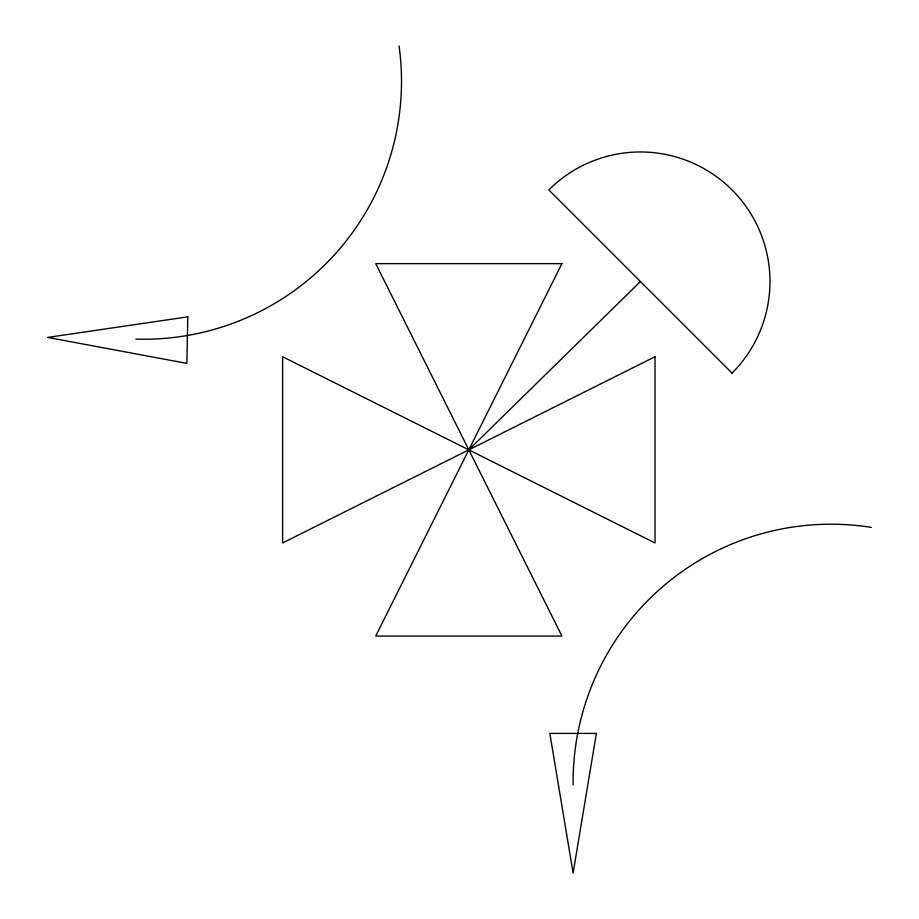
<?xml version="1.0" encoding="UTF-8"?>
<svg xmlns="http://www.w3.org/2000/svg" width="919" height="919" viewBox="0 0 919 919"><rect width="100%" height="100%" fill="white"/><g stroke="black" fill="none" stroke-linecap="round" stroke-linejoin="round"><path stroke-width="1.38" d="M468.828 449.839L640.428 281.513M399.053 45.95A257.871 257.871 0 0 1 135.805 339.111M573.111 784.941A257.871 257.871 0 0 1 871.292 527.38M187.775 316.837L186.879 363.384L47.708 337.422L187.775 316.837M596.385 733.408L573.111 873.05L549.838 733.408L596.385 733.408M561.923 263.65L375.722 636.04L561.923 636.04L375.722 263.65L561.923 263.65M655.017 356.744L282.627 542.945L282.627 356.744L655.017 542.945L655.017 356.744M732.029 373.114L548.827 189.911A129.545 129.545 0 0 1 732.029 189.911A129.545 129.545 0 0 1 732.029 373.114"/></g></svg>
